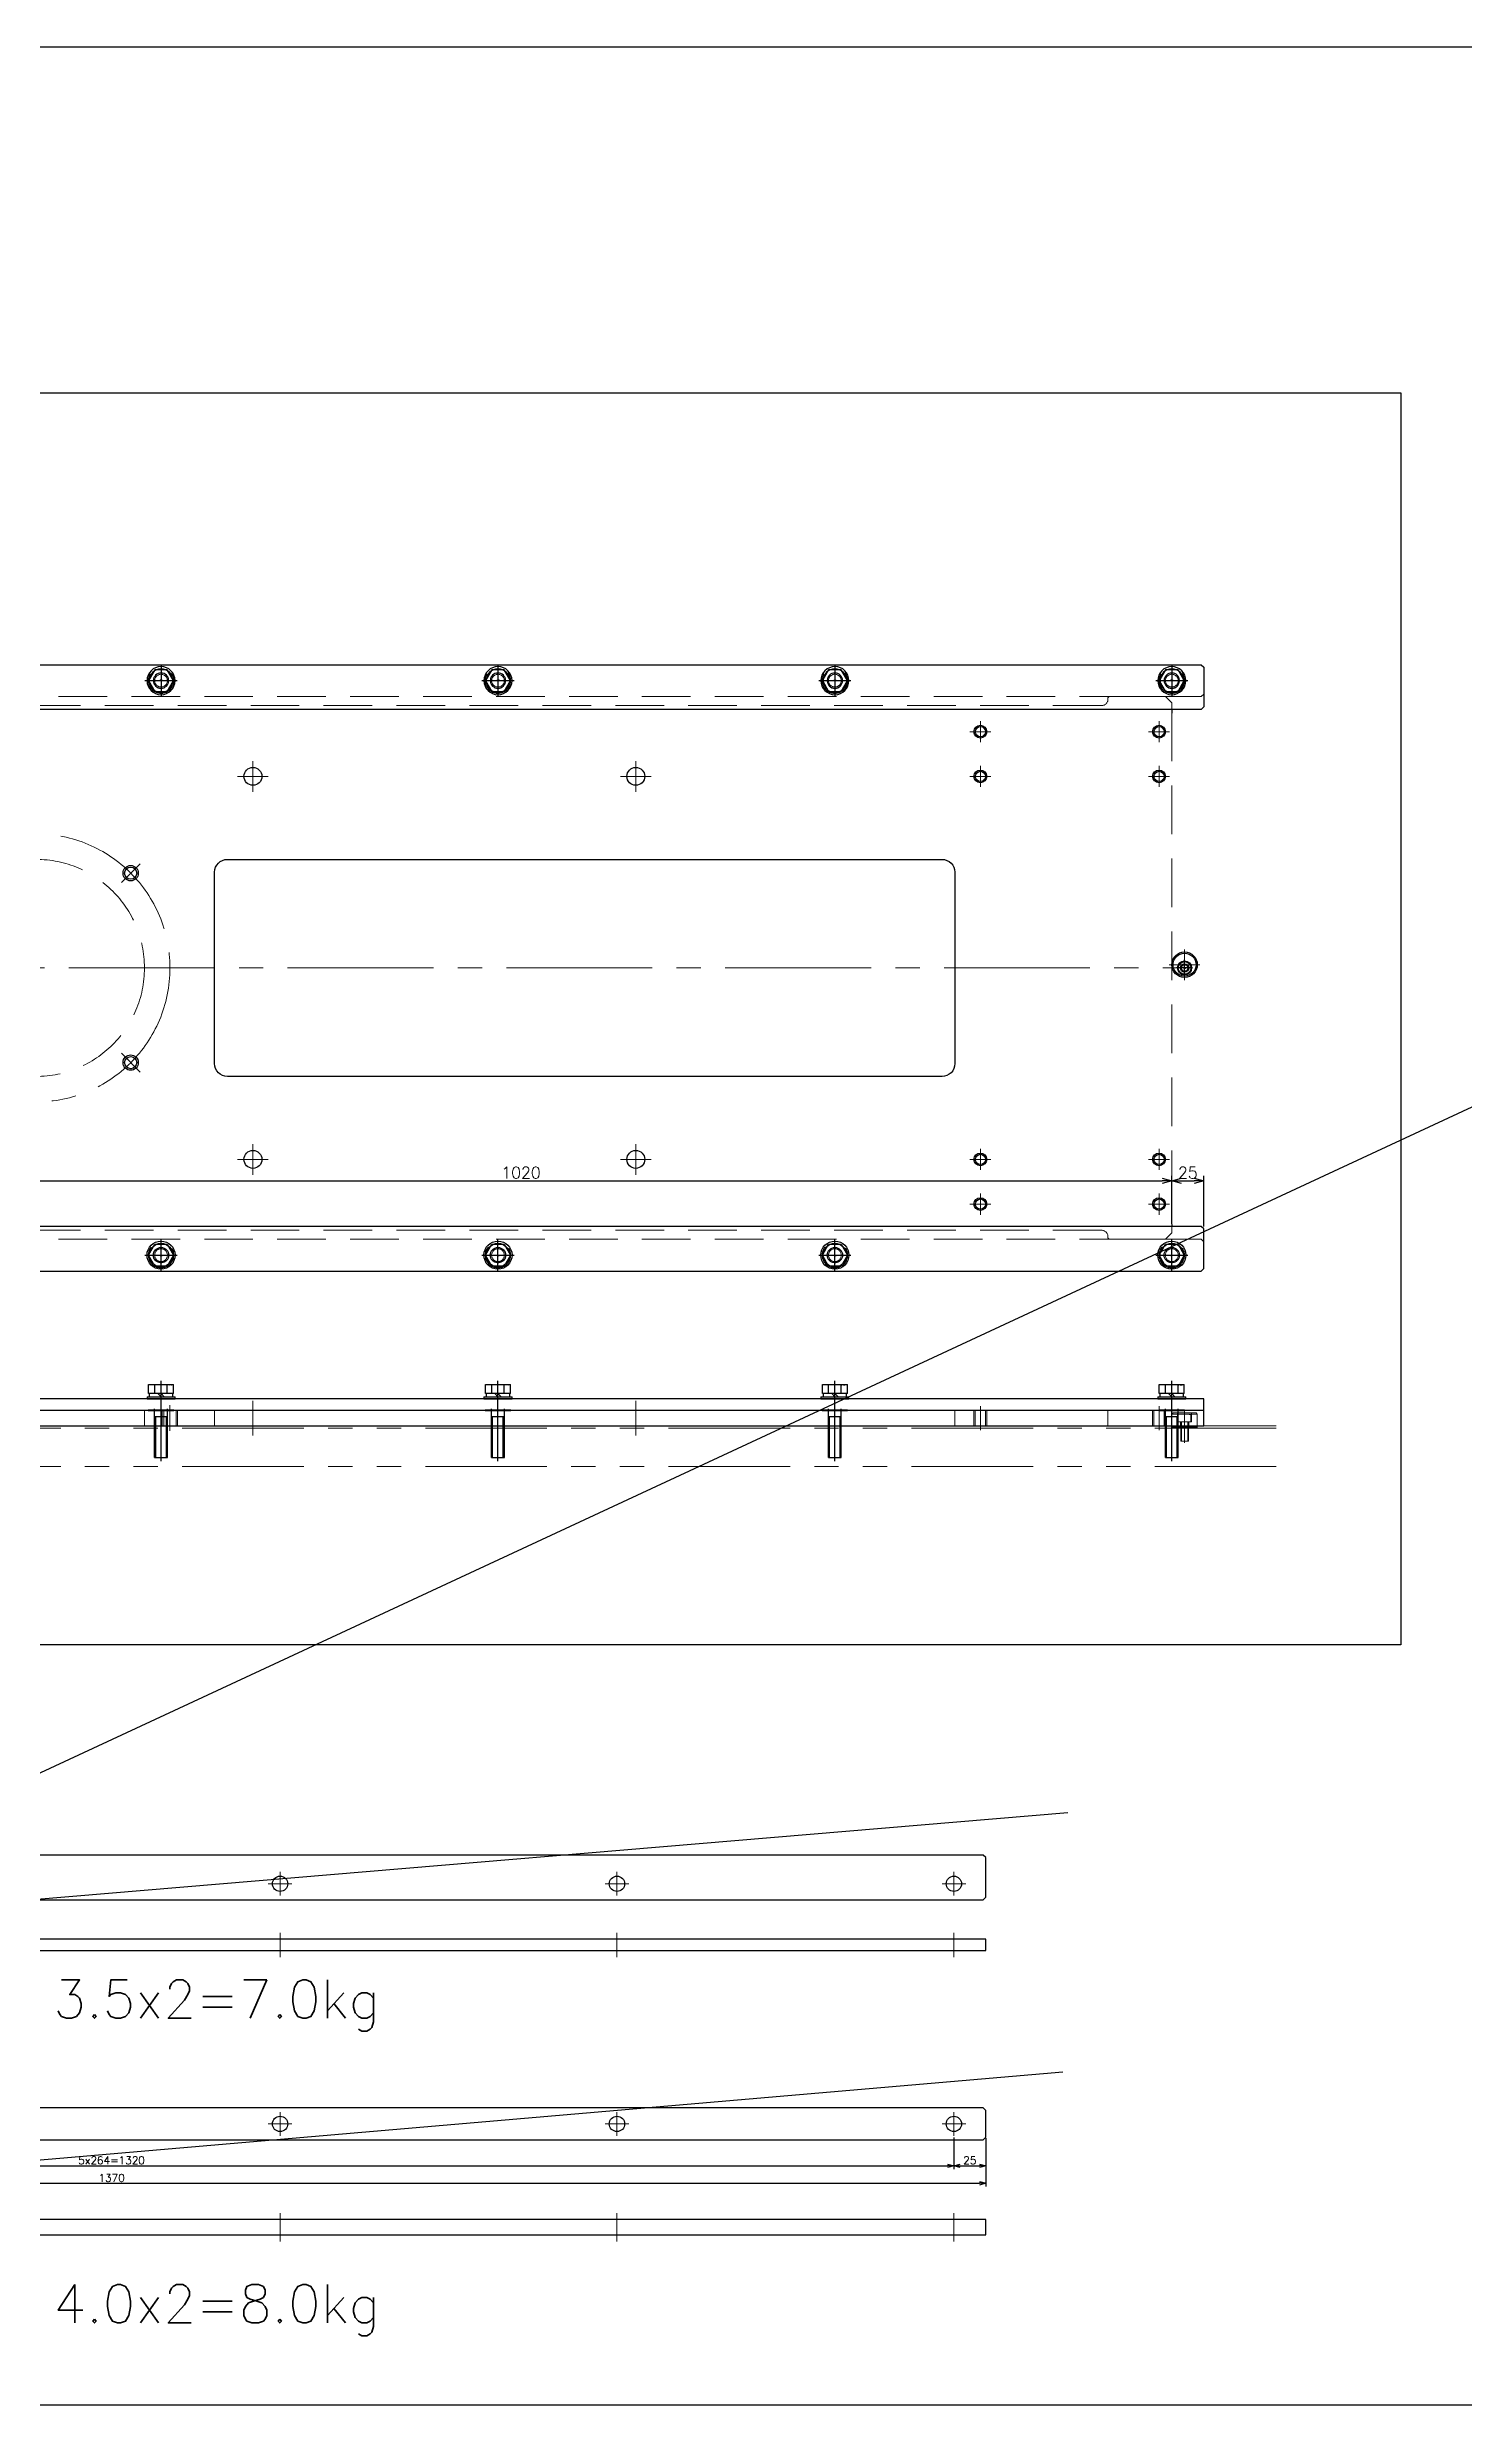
# Model space of a CAD drawing. Header units: millimetres. Extents: x -16130 to 36813, y -8099 to 27484.
# Drawn here: x 33415 to 34526, y 14528 to 16374 of the extents above; entities that cross this region are included whole.
import ezdxf

# ---------------------------------------------------------------- set-up
doc = ezdxf.new("R2010")
doc.units = ezdxf.units.MM
doc.header["$LTSCALE"] = 6
doc.header["$PDMODE"] = 99
doc.header["$PDSIZE"] = 1
for name, pattern in [('CENTER2', [28.575, 19.05, -3.175, 3.175, -3.175]), ('HIDDEN', [9.525, 6.35, -3.175]), ('PHANTOM2', [31.75, 15.875, -3.175, 3.175, -3.175, 3.175, -3.175])]:
    doc.linetypes.add(name, pattern=pattern)
for name, color, linetype, lineweight in [('04_HIDDEN', 2, 'HIDDEN', 13), ('05_CENTER', 4, 'CENTER2', 13), ('06_PHANTOM', 2, 'PHANTOM2', 13), ('08_DIM', 3, 'Continuous', 13)]:
    doc.layers.add(name, color=color, linetype=linetype, lineweight=lineweight)
doc.layers.add('10_DRAFT', color=8, linetype='Continuous', lineweight=0, plot=False)
doc.styles.add('KSS_TXT', font='txt.shx', dxfattribs={"bigfont": 'extfont2.shx'})
doc.styles.add('KSS_TXT_L', font='txt.shx', dxfattribs={"height": 3, "bigfont": 'extfont2.shx'})
doc.dimstyles.new('KSS_DIM', dxfattribs={"dimtxt": 3, "dimasz": 2.5, "dimexe": 1.25, "dimexo": 0.625, "dimtad": 1, "dimdsep": 46, "dimtxsty": 'KSS_TXT', "dimblk": 'OPEN30', "dimcen": 0, "dimazin": 2, "dimtfac": 0.75, "dimtmove": 0, "dimatfit": 3, "dimldrblk": 'OPEN30', "dimfxl": 1, "dimtolj": 1, "dimarcsym": 0})

# ---------------------------------------------------------------- blocks, each defined once
blk = doc.blocks.new('A$C7EFF71DC_1_1_1')
at = {"color": 0}
blk.add_lwpolyline([(-23, -12.5), (1343, -12.5), (1345, -10.5), (1345, 10.5), (1343, 12.5), (-23, 12.5), (-25, 10.5), (-25, -10.5)], close=True, dxfattribs=at)
for centre in [(0, 0), (264, 0), (528, 0), (792, 0), (1056, 0), (1320, 0)]:
    blk.add_circle(centre, 6, dxfattribs=at)
at = {"layer": '05_CENTER'}
for p, q in [((9.3, 0), (-9.3, 0)), ((0, -9.3), (0, 9.3)), ((273.3, 0), (254.7, 0)), ((264, -9.3), (264, 9.3)), ((537.3, 0), (518.7, 0)), ((528, -9.3), (528, 9.3)), ((801.3, 0), (782.7, 0)), ((792, -9.3), (792, 9.3)), ((1065.3, 0), (1046.7, 0)), ((1056, -9.3), (1056, 9.3)), ((1310.7, 0), (1329.3, 0)), ((1320, -9.3), (1320, 9.3))]:
    blk.add_line(p, q, dxfattribs=at)
blk = doc.blocks.new('A$C5D5F10EF_1_1_1')
at = {"color": 0}
blk.add_lwpolyline([(-25, 0), (1345, 0), (1345, 12), (-25, 12)], close=True, dxfattribs=at)
at = {"layer": '05_CENTER'}
for p, q in [((0, -5.2), (0, 17)), ((264, -5.2), (264, 17)), ((528, -5.2), (528, 17)), ((792, -5.2), (792, 17)), ((1056, -5.2), (1056, 17)), ((1320, -5.2), (1320, 17))]:
    blk.add_line(p, q, dxfattribs=at)
blk = doc.blocks.new('_Open30')
at = {"color": 0, "linetype": 'ByBlock', "lineweight": -2}
for p, q in [((-1, 0.27), (0, 0)), ((0, 0), (-1, -0.27)), ((0, 0), (-1, 0))]:
    blk.add_line(p, q, dxfattribs=at)
blk = doc.blocks.new('*D818')
at = {"layer": '08_DIM', "color": 0, "lineweight": -2, "transparency": 16777216}
for p, q in [((34125.8, 14737.2), (34125.8, 14712.5)), ((34150.8, 14736.6), (34150.8, 14712.5)), ((34130.8, 14715), (34145.8, 14715))]:
    blk.add_line(p, q, dxfattribs=at)
at = {"layer": 'Defpoints', "color": 0, "transparency": 16777216}
for p in [(34125.8, 14738.5), (34150.8, 14737.8), (34150.8, 14715)]:
    blk.add_point(p, dxfattribs=at)
at = {"layer": '08_DIM', "color": 0, "lineweight": -2, "transparency": 16777216, "xscale": 5, "yscale": 5, "zscale": 5, "rotation": 180}
blk.add_blockref('_Open30', (34125.8, 14715), dxfattribs=at)
at = {"layer": '08_DIM', "color": 0, "lineweight": -2, "transparency": 16777216, "xscale": 5, "yscale": 5, "zscale": 5}
blk.add_blockref('_Open30', (34150.8, 14715), dxfattribs=at)
at = {"layer": '08_DIM', "color": 0, "transparency": 16777216, "insert": (34138.3, 14719.3), "char_height": 6, "attachment_point": 5, "style": 'KSS_TXT'}
blk.add_mtext('\\A1;25', dxfattribs=at)
blk = doc.blocks.new('*D819')
at = {"layer": '08_DIM', "color": 0, "lineweight": -2, "transparency": 16777216}
for p, q in [((32780.8, 14735.1), (32780.8, 14698.8)), ((34150.8, 14736.6), (34150.8, 14698.8)), ((32785.8, 14701.3), (34145.8, 14701.3))]:
    blk.add_line(p, q, dxfattribs=at)
at = {"layer": 'Defpoints', "color": 0, "transparency": 16777216}
for p in [(34150.8, 14737.8), (32780.8, 14736.3), (34150.8, 14701.3)]:
    blk.add_point(p, dxfattribs=at)
at = {"layer": '08_DIM', "color": 0, "lineweight": -2, "transparency": 16777216, "xscale": 5, "yscale": 5, "zscale": 5, "rotation": 180}
blk.add_blockref('_Open30', (32780.8, 14701.3), dxfattribs=at)
at = {"layer": '08_DIM', "color": 0, "lineweight": -2, "transparency": 16777216, "xscale": 5, "yscale": 5, "zscale": 5}
blk.add_blockref('_Open30', (34150.8, 14701.3), dxfattribs=at)
at = {"layer": '08_DIM', "color": 0, "transparency": 16777216, "insert": (33465.8, 14705.5), "char_height": 6, "attachment_point": 5, "style": 'KSS_TXT'}
blk.add_mtext('\\A1;1370', dxfattribs=at)
blk = doc.blocks.new('*D820')
at = {"layer": '08_DIM', "color": 0, "lineweight": -2, "transparency": 16777216}
for p, q in [((32805.8, 14737.2), (32805.8, 14712.5)), ((34125.8, 14737.2), (34125.8, 14712.5)), ((32810.8, 14715), (34120.8, 14715))]:
    blk.add_line(p, q, dxfattribs=at)
at = {"layer": 'Defpoints', "color": 0, "transparency": 16777216}
for p in [(32805.8, 14738.5), (34125.8, 14738.5), (34125.8, 14715)]:
    blk.add_point(p, dxfattribs=at)
at = {"layer": '08_DIM', "color": 0, "lineweight": -2, "transparency": 16777216, "xscale": 5, "yscale": 5, "zscale": 5, "rotation": 180}
blk.add_blockref('_Open30', (32805.8, 14715), dxfattribs=at)
at = {"layer": '08_DIM', "color": 0, "lineweight": -2, "transparency": 16777216, "xscale": 5, "yscale": 5, "zscale": 5}
blk.add_blockref('_Open30', (34125.8, 14715), dxfattribs=at)
at = {"layer": '08_DIM', "color": 0, "transparency": 16777216, "insert": (33465.8, 14719.3), "char_height": 6, "attachment_point": 5, "style": 'KSS_TXT'}
blk.add_mtext('\\A1;5x264=1320', dxfattribs=at)
blk = doc.blocks.new('M10Tz_1_1_1')
at = {"color": 0}
for radius in [5, 4]:
    blk.add_circle((0, 0), radius, dxfattribs=at)
at = {"layer": '05_CENTER'}
for p, q in [((8.3, 0), (-8.3, 0)), ((0, -8.3), (0, 8.3))]:
    blk.add_line(p, q, dxfattribs=at)
blk = doc.blocks.new('A$C275A7328_1_1_1')
at = {"color": 0}
for points in [[(-1029, -47.5), (-1029, 357.5)], [(-9, 357.5), (-9, 354.5)], [(-9, -46), (-9, -47.5)]]:
    blk.add_lwpolyline(points, dxfattribs=at)
blk.add_lwpolyline([(-749, 240), (-189, 240, -0.414214), (-179, 230), (-179, 80, -0.414214), (-189, 70), (-749, 70, -0.414214), (-759, 80), (-759, 230, -0.414214)], format="xyb", close=True, dxfattribs=at)
for centre, radius in [((-729, 305), 7), ((-429, 305), 7), ((-973.2, 229.2), 6), ((-973.2, 229.2), 4.75), ((-824.8, 229.2), 6), ((-824.8, 229.2), 4.75), ((-973.2, 80.8), 6), ((-973.2, 80.8), 4.75), ((-824.8, 80.8), 6), ((-824.8, 80.8), 4.75), ((-729, 5), 7), ((-429, 5), 7)]:
    blk.add_circle(centre, radius, dxfattribs=at)
at = {"layer": '04_HIDDEN', "color": 0}
for p, q in [((-1029, 362.5), (-1024, 367.5)), ((-1029, 357.5), (-1029, 362.5)), ((-980, 367.5), (-979, 366.5)), ((-979, 366.5), (-979, 365.5)), ((-64, 360.5), (-974, 360.5)), ((-58, 367.5), (-59, 366.5)), ((-59, 366.5), (-59, 365.5)), ((-14, 367.5), (-9, 362.5)), ((-9, 362.5), (-9, 357.5)), ((-1029, -52.5), (-1029, -47.5)), ((-1024, -57.5), (-1029, -52.5)), ((-64, -50.5), (-974, -50.5)), ((-9, -52.5), (-14, -57.5)), ((-9, -47.5), (-9, -52.5)), ((-980, -57.5), (-979, -56.5)), ((-979, -56.5), (-979, -55.5)), ((-59, -56.5), (-59, -55.5)), ((-58, -57.5), (-59, -56.5))]:
    blk.add_line(p, q, dxfattribs=at)
at = {"layer": '04_HIDDEN'}
blk.add_lwpolyline([(-9, 355), (-9, -46)], dxfattribs=at)
blk.add_circle((-899, 155), 85, dxfattribs=at)
at = {"layer": '04_HIDDEN', "color": 0}
for centre, start, end in [((-974, 365.5), 180, 270), ((-64, 365.5), 270, 0), ((-974, -55.5), 90, 180), ((-64, -55.5), 0, 90)]:
    blk.add_arc(centre, 5, start, end, dxfattribs=at)
at = {"layer": '05_CENTER'}
for p, q in [((-729, 293), (-729, 317)), ((-429, 293), (-429, 317)), ((-717, 305), (-741, 305)), ((-417, 305), (-441, 305)), ((-899, 275.1), (-899, 34.9)), ((-965.9, 221.9), (-980.6, 236.6)), ((-832.1, 221.9), (-817.4, 236.6)), ((-1044.7, 155), (5.7, 155)), ((-965.9, 88.1), (-980.6, 73.4)), ((-832.1, 88.1), (-817.4, 73.4)), ((-717, 5), (-741, 5)), ((-729, 17), (-729, -7)), ((-417, 5), (-441, 5)), ((-429, 17), (-429, -7))]:
    blk.add_line(p, q, dxfattribs=at)
blk.add_circle((-899, 155), 105, dxfattribs=at)
at = {"layer": '10_DRAFT'}
for p, q in [((-1024, 367.5), (-980, 367.5)), ((-58, 367.5), (-14, 367.5)), ((-1024, -57.5), (-980, -57.5)), ((-58, -57.5), (-14, -57.5))]:
    blk.add_line(p, q, dxfattribs=at)
for p in [(-159, 340), (-19, 340), (-159, 305), (-19, 305), (-159, 5), (-19, 5), (-159, -30), (-19, -30)]:
    blk.add_blockref('M10Tz_1_1_1', p)
blk = doc.blocks.new('A$C633B6C2D_1_1')
at = {"color": 0}
blk.add_lwpolyline([(-25, 0), (1345, 0), (1345, 9), (-25, 9)], close=True, dxfattribs=at)
at = {"layer": '05_CENTER'}
for p, q in [((0, -5.2), (0, 14)), ((264, -5.2), (264, 14)), ((528, -5.2), (528, 14)), ((792, -5.2), (792, 14)), ((1056, -5.2), (1056, 14)), ((1320, -5.2), (1320, 14))]:
    blk.add_line(p, q, dxfattribs=at)
blk = doc.blocks.new('A$C55004500_1_1')
at = {"color": 0}
blk.add_lwpolyline([(-23, -12.5), (1343, -12.5), (1345, -10.5), (1345, 20.5), (1343, 22.5), (-23, 22.5), (-25, 20.5), (-25, -10.5)], close=True, dxfattribs=at)
for centre in [(0, 0), (264, 0), (528, 0), (792, 0), (1056, 0), (1320, 0)]:
    blk.add_circle(centre, 6, dxfattribs=at)
at = {"layer": '05_CENTER'}
for p, q in [((9.3, 0), (-9.3, 0)), ((0, -9.3), (0, 9.3)), ((273.3, 0), (254.7, 0)), ((264, -9.3), (264, 9.3)), ((537.3, 0), (518.7, 0)), ((528, -9.3), (528, 9.3)), ((801.3, 0), (782.7, 0)), ((792, -9.3), (792, 9.3)), ((1065.3, 0), (1046.7, 0)), ((1056, -9.3), (1056, 9.3)), ((1310.7, 0), (1329.3, 0)), ((1320, -9.3), (1320, 9.3))]:
    blk.add_line(p, q, dxfattribs=at)
blk = doc.blocks.new('PCIMRS-10-0.2a_1_1')
at = {"color": 0}
for radius in [10, 5]:
    blk.add_circle((0, 0), radius, dxfattribs=at)
at = {"layer": '05_CENTER', "color": 0}
for p, q in [((0, -11.6), (0, 11.6)), ((11.6, 0), (-11.6, 0))]:
    blk.add_line(p, q, dxfattribs=at)
blk = doc.blocks.new('A$C491655AE_1_1_1_1')
at = {"color": 0, "linetype": 'CENTER2'}
for p, q in [((-12.6, 0), (12.6, 0)), ((0, -12.6), (0, 12.6))]:
    blk.add_line(p, q, dxfattribs=at)
at = {"color": 0}
for p, q in [((-9.8, 0), (-4.9, 8.5)), ((-4.9, -8.5), (-9.8, 0)), ((-4.9, 8.5), (4.9, 8.5)), ((4.9, 8.5), (9.8, 0)), ((9.8, 0), (4.9, -8.5)), ((4.9, -8.5), (-4.9, -8.5))]:
    blk.add_line(p, q, dxfattribs=at)
for radius in [11, 9.25]:
    blk.add_circle((0, 0), radius, dxfattribs=at)
at = {"layer": '10_DRAFT', "style": 'KSS_TXT_L'}
blk.add_text('BT-M10', height=0.3, dxfattribs=at).set_placement((-0.7, -0.5))
blk = doc.blocks.new('PCIMRS-10-0.2b_1_1')
at = {"color": 0}
blk.add_lwpolyline([(0, -10), (0.2, -10), (0.2, 10), (0, 10)], close=True, dxfattribs=at)
at = {"layer": '05_CENTER', "color": 0}
for p, q in [((0, 5), (0.2, 5)), ((0, -5), (0.2, -5))]:
    blk.add_line(p, q, dxfattribs=at)
at = {"layer": '10_DRAFT'}
blk.add_line((0, 0), (0.2, 0), dxfattribs=at)
blk = doc.blocks.new('A$C7C5040DC_1_1')
at = {"color": 0}
for p, q in [((-11, 1.5), (11, 1.5)), ((-11, 1.5), (-11, 0)), ((-11, 0), (11, 0)), ((-9.8, 11), (9.8, 11)), ((-9.8, 4), (-9.8, 11)), ((9.8, 4), (-9.8, 4)), ((-9.3, 4), (-9.3, 1.5)), ((-4.9, 4), (-4.9, 11)), ((0, 1.5), (-2.5, 4)), ((0, 4), (2.5, 1.5)), ((4.9, 4), (4.9, 11)), ((9.2, 1.5), (9.2, 4)), ((9.8, 4), (9.8, 11)), ((11, 0), (11, 1.5))]:
    blk.add_line(p, q, dxfattribs=at)
at = {"color": 0, "linetype": 'HIDDEN'}
for p, q in [((-5, -46), (-5, 0)), ((5, -46), (5, 0)), ((-5, -14), (5, -14)), ((-4.2, -46), (-4.2, -14)), ((4.2, -46), (4.2, -14)), ((-5, -46), (5, -46))]:
    blk.add_line(p, q, dxfattribs=at)
at = {"color": 0, "linetype": 'CENTER2'}
blk.add_line((0, -49), (0, 14), dxfattribs=at)
at = {"layer": '10_DRAFT', "style": 'KSS_TXT_L'}
blk.add_text('BT-M10x50L,SW,PW', height=0.3, dxfattribs=at).set_placement((5.2, 10.7))
blk = doc.blocks.new('A$C6B1D193A_1_1_1')
at = {"color": 0}
for p, q in [((-979, -3), (-979, -15)), ((-59, -3), (-59, -15))]:
    blk.add_line(p, q, dxfattribs=at)
at = {"color": 9}
for p, q in [((-759, -3), (-759, -15)), ((-179, -3), (-179, -15))]:
    blk.add_line(p, q, dxfattribs=at)
at = {"color": 0}
blk.add_lwpolyline([(-1029, -15), (-9, -15), (-9, -3), (-1029, -3)], close=True, dxfattribs=at)
at = {"layer": '04_HIDDEN'}
for p, q in [((-1010, -15), (-1010, -3)), ((-1008.8, -15), (-1008.8, -3)), ((-999.3, -15), (-999.3, -3)), ((-998, -15), (-998, -3)), ((-984, -15), (-984, -3)), ((-814, -15), (-814, -3)), ((-800, -15), (-800, -3)), ((-798.7, -15), (-798.7, -3)), ((-789.2, -15), (-789.2, -3)), ((-788, -15), (-788, -3)), ((-164, -3), (-164, -15)), ((-163, -3), (-163, -15)), ((-155, -3), (-155, -15)), ((-154, -3), (-154, -15)), ((-24, -3), (-24, -15)), ((-23, -3), (-23, -15)), ((-15, -3), (-15, -15)), ((-14, -3), (-14, -15))]:
    blk.add_line(p, q, dxfattribs=at)
at = {"layer": '05_CENTER'}
for p, q in [((-1004, -19), (-1004, 1)), ((-794, -19), (-794, 1)), ((-729, 4.5), (-729, -22.7)), ((-429, 4.5), (-429, -22.7)), ((-159, 0.4), (-159, -18.4)), ((-19, 0.4), (-19, -18.4))]:
    blk.add_line(p, q, dxfattribs=at)
at = {"layer": '10_DRAFT'}
blk.add_line((-899, -15), (-899, -3), dxfattribs=at)
blk = doc.blocks.new('JPEA20a_1_1')
at = {"color": 0}
for centre, radius in [((0, 0), 10), ((0, 0), 9), ((0, -2.5), 5.5), ((0, -2.5), 3.25)]:
    blk.add_circle(centre, radius, dxfattribs=at)
at = {"layer": '05_CENTER', "color": 0}
for p, q in [((0, 12), (0, -12)), ((-12, 0), (12, 0)), ((-6, -2.5), (6.3, -2.5))]:
    blk.add_line(p, q, dxfattribs=at)
blk = doc.blocks.new('JPEA20c_1_1')
at = {"color": 0}
for p, q in [((-9, 12), (-10, 11)), ((10, 11), (-10, 11)), ((-10, 11), (-10, 1)), ((10, 1), (-10, 1)), ((-9.999999, 1), (-9, 0)), ((9, 12), (-9, 12)), ((9, 0), (-9, 0)), ((0, 12), (0, 11.9999)), ((4.5, 12), (4.5001, 12)), ((10.000002, 11), (9, 12)), ((9.999999, 1), (9, 0)), ((10, 11), (10, 1))]:
    blk.add_line(p, q, dxfattribs=at)
at = {"layer": '04_HIDDEN', "color": 0}
for p, q in [((-5.5, 12), (-5.5, 5)), ((5.5, 5), (-5.5, 5)), ((-3.25, 5), (-3.25, 0)), ((3.25, 5), (3.25, 0)), ((5.5, 12), (5.5, 5))]:
    blk.add_line(p, q, dxfattribs=at)
at = {"layer": '05_CENTER', "color": 0}
blk.add_line((0, 14), (0, -2), dxfattribs=at)
blk = doc.blocks.new('A$C14C651D5_1_1')
at = {"color": 0}
for p, q in [((5, 6), (-5, 6)), ((-5, 6), (-5, 0)), ((5, 0), (-5, 0)), ((5, 0), (5, 6))]:
    blk.add_line(p, q, dxfattribs=at)
at = {"color": 0, "linetype": 'HIDDEN'}
for p, q in [((-3, -15), (-3, 0)), ((-2.5, -15), (-2.5, 0)), ((2.5, -15), (2.5, 0)), ((3, -15), (3, 0)), ((-3, -15), (3, -15))]:
    blk.add_line(p, q, dxfattribs=at)
at = {"color": 0, "linetype": 'CENTER2'}
blk.add_line((0, -16.5), (0, 7.5), dxfattribs=at)
at = {"layer": '10_DRAFT', "style": 'KSS_TXT_L'}
blk.add_text('CS-M6x15L', height=0.3, dxfattribs=at).set_placement((2.4, 5.7))
blk = doc.blocks.new('A$C3DF41CBA_1_1')
at = {"color": 0, "linetype": 'CENTER2'}
for p, q in [((6.3, 0), (-6.3, 0)), ((0, -6.3), (0, 6.3))]:
    blk.add_line(p, q, dxfattribs=at)
at = {"color": 0}
for p, q in [((-2.9, 0), (-1.4, 2.5)), ((-1.4, -2.5), (-2.9, 0)), ((-1.4, 2.5), (1.4, 2.5)), ((1.4, 2.5), (2.9, 0)), ((2.9, 0), (1.4, -2.5)), ((1.4, -2.5), (-1.4, -2.5))]:
    blk.add_line(p, q, dxfattribs=at)
blk.add_circle((0, 0), 5, dxfattribs=at)
at = {"layer": '10_DRAFT', "style": 'KSS_TXT_L'}
blk.add_text('CS-M6', height=0.3, dxfattribs=at).set_placement((-0.7, -0.5))
blk = doc.blocks.new('*D2140')
at = {"layer": '08_DIM', "color": 0, "lineweight": -2, "transparency": 16777216}
for p, q in [((34296.6, 15452.7), (34296.6, 15490.3)), ((34304.1, 15486.5), (34314.1, 15486.5)), ((34321.6, 15450.7), (34321.6, 15490.3))]:
    blk.add_line(p, q, dxfattribs=at)
at = {"layer": 'Defpoints', "color": 0, "transparency": 16777216}
for p in [(34321.6, 15486.5), (34296.6, 15450.8), (34321.6, 15448.8)]:
    blk.add_point(p, dxfattribs=at)
at = {"layer": '08_DIM', "color": 0, "lineweight": -2, "transparency": 16777216, "xscale": 7.5, "yscale": 7.5, "zscale": 7.5, "rotation": 180}
blk.add_blockref('_Open30', (34296.6, 15486.5), dxfattribs=at)
at = {"layer": '08_DIM', "color": 0, "lineweight": -2, "transparency": 16777216, "xscale": 7.5, "yscale": 7.5, "zscale": 7.5}
blk.add_blockref('_Open30', (34321.6, 15486.5), dxfattribs=at)
at = {"layer": '08_DIM', "color": 0, "transparency": 16777216, "insert": (34309.1, 15492.9), "char_height": 9, "attachment_point": 5, "style": 'KSS_TXT'}
blk.add_mtext('\\A1;25', dxfattribs=at)
blk = doc.blocks.new('*D2142')
at = {"layer": '08_DIM', "color": 0, "lineweight": -2, "transparency": 16777216}
for p, q in [((33276.6, 15452.7), (33276.6, 15490.3)), ((33284.1, 15486.5), (34289.1, 15486.5)), ((34296.6, 15452.7), (34296.6, 15490.3))]:
    blk.add_line(p, q, dxfattribs=at)
at = {"layer": 'Defpoints', "color": 0, "transparency": 16777216}
for p in [(34296.6, 15486.5), (33276.6, 15450.8), (34296.6, 15450.8)]:
    blk.add_point(p, dxfattribs=at)
at = {"layer": '08_DIM', "color": 0, "lineweight": -2, "transparency": 16777216, "xscale": 7.5, "yscale": 7.5, "zscale": 7.5, "rotation": 180}
blk.add_blockref('_Open30', (33276.6, 15486.5), dxfattribs=at)
at = {"layer": '08_DIM', "color": 0, "lineweight": -2, "transparency": 16777216, "xscale": 7.5, "yscale": 7.5, "zscale": 7.5}
blk.add_blockref('_Open30', (34296.6, 15486.5), dxfattribs=at)
at = {"layer": '08_DIM', "color": 0, "transparency": 16777216, "insert": (33786.6, 15492.9), "char_height": 9, "attachment_point": 5, "style": 'KSS_TXT'}
blk.add_mtext('\\A1;1020', dxfattribs=at)

msp = doc.modelspace()

# ---------------------------------------------------------------- linework, layer by layer
at = {"color": 2}
for p, q in [((36316.68932, 16374.46977), (32345.55119, 14527.78014)), ((34215.0636, 14991.42657), (32656.92505, 14860.68316)), ((34211.15845, 14788.48157), (32672.54543, 14655.78668))]:
    msp.add_line(p, q, dxfattribs=at)
msp.add_lwpolyline([(32345.55119, 14527.78014), (36316.68932, 14527.78014), (36316.68932, 16374.46977), (32345.55119, 16374.46977)], close=True, dxfattribs=at)
msp.add_lwpolyline([(32507.48265, 16103.71009), (34475.96855, 16103.71009), (34475.96855, 15123.07846), (32507.48265, 15123.07846)], close=True)
at = {"layer": '06_PHANTOM'}
for p, q in [((32759.15388, 15294.66777), (34380.9087, 15294.66777)), ((32759.15388, 15292.66777), (34380.9087, 15292.66777)), ((32759.15388, 15262.66777), (34380.9087, 15262.66777))]:
    msp.add_line(p, q, dxfattribs=at)

# ---------------------------------------------------------------- block references
at = {"xscale": -1, "rotation": 180}
for name, p in [('A$C55004500_1_1', (32976.55023, 15878.28866)), ('A$C491655AE_1_1_1_1', (33504.55023, 15878.28866)), ('A$C491655AE_1_1_1_1', (33768.55023, 15878.28866)), ('A$C491655AE_1_1_1_1', (34032.55023, 15878.28866)), ('A$C491655AE_1_1_1_1', (34296.55023, 15878.28866))]:
    msp.add_blockref(name, p, dxfattribs=at)
for name, p in [('A$C275A7328_1_1_1', (34305.5502, 15498.28866)), ('A$C3DF41CBA_1_1', (34306.55023, 15653.28866)), ('A$C55004500_1_1', (32976.55023, 15428.28866)), ('A$C491655AE_1_1_1_1', (33504.55023, 15428.28866)), ('A$C491655AE_1_1_1_1', (33768.55023, 15428.28866)), ('A$C491655AE_1_1_1_1', (34032.55023, 15428.28866)), ('A$C491655AE_1_1_1_1', (34296.55023, 15428.28866)), ('A$C7C5040DC_1_1', (33504.55022, 15315.86777)), ('A$C7C5040DC_1_1', (33768.55022, 15315.86777)), ('A$C7C5040DC_1_1', (34032.55022, 15315.86777)), ('A$C7C5040DC_1_1', (34296.55023, 15315.86777)), ('A$C633B6C2D_1_1', (32976.55022, 15306.86777)), ('A$C5D5F10EF_1_1_1', (32976.55022, 15294.66777)), ('A$C55004500_1_1', (32805.81108, 14935.90756)), ('A$C633B6C2D_1_1', (32805.81108, 14883.59058)), ('A$C7EFF71DC_1_1_1', (32805.81108, 14747.81985)), ('A$C5D5F10EF_1_1_1', (32805.81108, 14660.83869))]:
    msp.add_blockref(name, p)
at = {"color": 4}
msp.add_blockref('JPEA20a_1_1', (34306.55023, 15655.78866), dxfattribs=at)
at = {"color": 4, "rotation": 90}
for p in [(33504.55019, 15306.66777), (33768.55019, 15306.66777), (34032.55019, 15306.66777), (34296.55022, 15306.66777)]:
    msp.add_blockref('PCIMRS-10-0.2b_1_1', p, dxfattribs=at)
at = {"layer": '04_HIDDEN', "xscale": -1, "rotation": 180}
msp.add_blockref('A$C7EFF71DC_1_1_1', (32976.55023, 15878.28866), dxfattribs=at)
at = {"layer": '04_HIDDEN', "color": 4, "xscale": -1, "rotation": 180}
for p in [(33504.55023, 15878.28866), (33768.55023, 15878.28866), (34032.55023, 15878.28866), (34296.55023, 15878.28866)]:
    msp.add_blockref('PCIMRS-10-0.2a_1_1', p, dxfattribs=at)
at = {"layer": '04_HIDDEN'}
for name, p in [('A$C7EFF71DC_1_1_1', (32976.55023, 15428.28866)), ('A$C6B1D193A_1_1_1', (34305.55026, 15309.66777)), ('A$C14C651D5_1_1', (34306.55023, 15297.66777))]:
    msp.add_blockref(name, p, dxfattribs=at)
at = {"layer": '04_HIDDEN', "color": 4}
for name, p in [('PCIMRS-10-0.2a_1_1', (33504.55023, 15428.28866)), ('PCIMRS-10-0.2a_1_1', (33768.55023, 15428.28866)), ('PCIMRS-10-0.2a_1_1', (34032.55023, 15428.28866)), ('PCIMRS-10-0.2a_1_1', (34296.55023, 15428.28866)), ('JPEA20c_1_1', (34306.55023, 15292.66777))]:
    msp.add_blockref(name, p, dxfattribs=at)

# ---------------------------------------------------------------- texts
at = {"layer": '08_DIM', "color": 6, "style": 'KSS_TXT'}
for s, p in [('3.5x2=7.0kg', (33420.1824, 14830.58612)), ('4.0x2=8.0kg', (33420.1824, 14591.93455))]:
    msp.add_text(s, height=30, dxfattribs=at).set_placement(p)

# ---------------------------------------------------------------- dimensions: what is measured, and where the dimension line sits
at = {"layer": '08_DIM'}
for base, p1, p2, override, picture, middle in [((34296.55023, 15486.54459), (33276.55023, 15450.78866), (34296.55023, 15450.78866), {"dimscale": 3}, '*D2142', (33786.55023, 15492.91959)), ((34321.55023, 15486.54459), (34296.55023, 15450.78866), (34321.55023, 15448.78866), {"dimscale": 3}, '*D2140', (34309.05023, 15492.92584)), ((34150.81108, 14701.25197), (32780.81108, 14736.31985), (34150.81108, 14737.81985), {"dimscale": 2}, '*D819', (33465.81108, 14705.50197)), ((34150.81108, 14715.00786), (34125.81108, 14738.4788), (34150.81108, 14737.81985), {"dimscale": 2}, '*D818', (34138.31108, 14719.26202))]:
    dim = msp.add_linear_dim(base=base, p1=p1, p2=p2, dimstyle='KSS_DIM', override=override, dxfattribs=at)
    dim.commit()
    dim.dimension.update_dxf_attribs({"geometry": picture, "text_midpoint": middle})
dim = msp.add_linear_dim(base=(34125.81108, 14715.00786), p1=(32805.81108, 14738.4788), p2=(34125.81108, 14738.4788), text='5x264=<>', dimstyle='KSS_DIM', override={"dimscale": 2}, dxfattribs=at)
dim.commit()
dim.dimension.update_dxf_attribs({"geometry": '*D820', "text_midpoint": (33465.81108, 14719.26202)})

doc.saveas('drawing.dxf')
